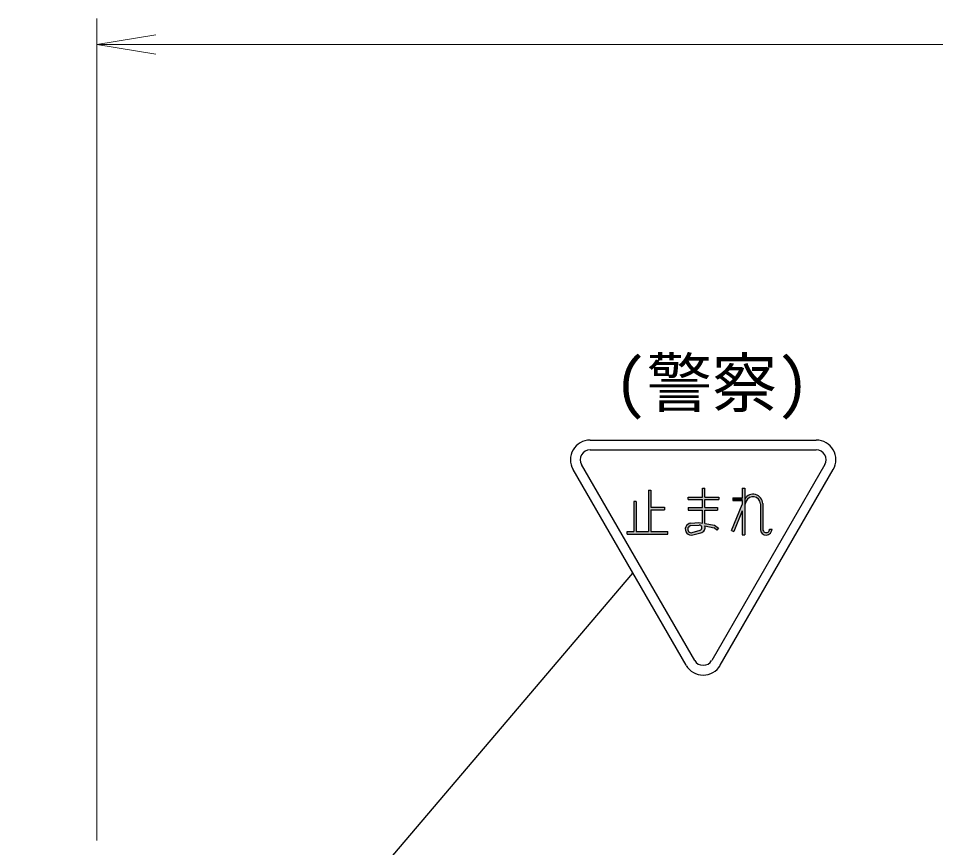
# Model space of a CAD drawing. Units: millimetres, scale not verified. Extents: x 40000 to 680000, y 20000 to 380000.
# Drawn here: x 250191 to 285310, y 313523 to 345275 of the extents above; entities that cross this region are included whole.
import ezdxf
from ezdxf.enums import TextEntityAlignment as Align

# ---------------------------------------------------------------- set-up
doc = ezdxf.new("R2010")
doc.units = ezdxf.units.MM
doc.header["$LTSCALE"] = 1000
doc.layers.add('M-STR-HTXT', color=7, linetype='Continuous', lineweight=13)
doc.layers.add('M-STR-STRC', color=7, linetype='Continuous', lineweight=25)
doc.styles.add('ＭＳ ゴシック', font='')
doc.styles.get('ＭＳ ゴシック').set_extended_font_data('MS Gothic')

# ---------------------------------------------------------------- blocks, each defined once
blk = doc.blocks.new('open_arrow')
at = {"color": 0, "linetype": 'Continuous', "lineweight": -2}
blk.add_lwpolyline([(7.5, 1.25), (0, 0), (7.5, -1.25)], dxfattribs=at)

msp = doc.modelspace()

# ---------------------------------------------------------------- hatches: boundary and pattern name
at = {"layer": 'M-STR-STRC'}
for points in [[(275058, 325529), (275058, 325623), (274407, 325623), (274407, 326460), (274934, 326460), (274934, 326554), (274407, 326554), (274407, 327206), (274313, 327206), (274313, 325623), (273847, 325623), (273847, 326771), (273754, 326771), (273754, 325623), (273505, 325623), (273505, 325529)], [(276485, 325780), (276485, 325783), (276485, 325786), (276485, 325790), (276484, 325793), (276484, 325797), (276484, 325800), (276483, 325804), (276483, 325807), (276482, 325810), (276482, 325814), (276481, 325817), (276480, 325820), (276479, 325824), (276479, 325827), (276478, 325830), (276477, 325834), (276476, 325837), (276475, 325840), (276827, 325774), (276828, 325773), (276939, 325681), (276995, 325755), (276845, 325867), (276472, 325937), (276472, 326447), (276953, 326447), (276953, 326541), (276472, 326541), (276472, 326851), (277015, 326851), (277015, 326945), (276472, 326945), (276472, 327286), (276378, 327286), (276378, 326945), (275834, 326945), (275834, 326851), (276378, 326851), (276378, 326541), (275834, 326541), (275834, 326447), (276378, 326447), (276378, 325949), (276248, 325969), (275936, 325945), (275932, 325945), (275928, 325944), (275924, 325944), (275920, 325943), (275916, 325943), (275912, 325942), (275908, 325941), (275904, 325940), (275901, 325940), (275897, 325939), (275893, 325938), (275889, 325937), (275885, 325935), (275881, 325934), (275878, 325933), (275874, 325931), (275870, 325930), (275866, 325929), (275863, 325927), (275859, 325925), (275856, 325924), (275852, 325922), (275848, 325920), (275845, 325918), (275841, 325916), (275838, 325914), (275834, 325912), (275831, 325910), (275828, 325908), (275824, 325906), (275821, 325904), (275818, 325901), (275815, 325899), (275812, 325896), (275808, 325894), (275805, 325891), (275802, 325889), (275799, 325886), (275796, 325883), (275794, 325881), (275791, 325878), (275788, 325875), (275785, 325872), (275783, 325869), (275780, 325866), (275777, 325863), (275775, 325860), (275772, 325857), (275770, 325854), (275768, 325851), (275765, 325847), (275763, 325844), (275761, 325841), (275759, 325837), (275757, 325834), (275755, 325830), (275753, 325827), (275751, 325823), (275749, 325820), (275747, 325816), (275746, 325813), (275744, 325809), (275742, 325805), (275741, 325802), (275739, 325798), (275738, 325794), (275737, 325790), (275736, 325787), (275734, 325783), (275733, 325779), (275732, 325775), (275731, 325771), (275730, 325767), (275730, 325764), (275729, 325760), (275728, 325756), (275727, 325752), (275727, 325748), (275726, 325744), (275726, 325740), (275726, 325736), (275725, 325732), (275725, 325728), (275725, 325724), (275725, 325720), (275725, 325716), (275725, 325712), (275725, 325708), (275725, 325704), (275725, 325700), (275726, 325696), (275726, 325692), (275727, 325688), (275727, 325684), (275728, 325680), (275728, 325676), (275729, 325672), (275730, 325669), (275731, 325665), (275732, 325661), (275733, 325657), (275734, 325653), (275735, 325649), (275736, 325645), (275738, 325642), (275739, 325638), (275740, 325634), (275742, 325631), (275743, 325627), (275745, 325623), (275747, 325620), (275748, 325616), (275750, 325613), (275835, 325653), (275835, 325653), (275834, 325655), (275833, 325658), (275832, 325660), (275831, 325662), (275830, 325664), (275829, 325666), (275828, 325668), (275827, 325671), (275826, 325673), (275825, 325675), (275825, 325677), (275824, 325679), (275823, 325682), (275823, 325684), (275822, 325686), (275822, 325689), (275821, 325691), (275821, 325693), (275820, 325695), (275820, 325698), (275820, 325700), (275819, 325702), (275819, 325705), (275819, 325707), (275819, 325709), (275819, 325712), (275819, 325714), (275819, 325717), (275819, 325719), (275819, 325721), (275819, 325724), (275819, 325726), (275819, 325728), (275819, 325731), (275820, 325733), (275820, 325735), (275820, 325738), (275821, 325740), (275821, 325742), (275821, 325745), (275822, 325747), (275822, 325749), (275823, 325751), (275824, 325754), (275824, 325756), (275825, 325758), (275826, 325760), (275826, 325763), (275827, 325765), (275828, 325767), (275829, 325769), (275830, 325771), (275831, 325773), (275832, 325776), (275833, 325778), (275834, 325780), (275835, 325782), (275836, 325784), (275837, 325786), (275839, 325788), (275840, 325790), (275841, 325792), (275843, 325794), (275844, 325796), (275845, 325798), (275847, 325800), (275848, 325801), (275850, 325803), (275851, 325805), (275853, 325807), (275854, 325809), (275856, 325810), (275857, 325812), (275859, 325814), (275861, 325815), (275863, 325817), (275864, 325818), (275866, 325820), (275868, 325821), (275870, 325823), (275872, 325824), (275873, 325826), (275875, 325827), (275877, 325828), (275879, 325830), (275881, 325831), (275883, 325832), (275885, 325833), (275887, 325835), (275889, 325836), (275891, 325837), (275894, 325838), (275896, 325839), (275898, 325840), (275900, 325841), (275902, 325842), (275904, 325843), (275906, 325844), (275909, 325844), (275911, 325845), (275913, 325846), (275915, 325846), (275918, 325847), (275920, 325848), (275922, 325848), (275924, 325849), (275927, 325849), (275929, 325850), (275931, 325850), (275934, 325850), (275936, 325851), (275938, 325851), (275941, 325851), (275943, 325852), (276255, 325875), (276255, 325875), (276257, 325875), (276259, 325875), (276260, 325875), (276262, 325875), (276264, 325875), (276266, 325875), (276268, 325875), (276269, 325875), (276271, 325875), (276273, 325875), (276275, 325875), (276276, 325874), (276278, 325874), (276280, 325874), (276282, 325873), (276284, 325873), (276285, 325873), (276287, 325872), (276289, 325872), (276291, 325871), (276292, 325871), (276294, 325870), (276296, 325870), (276297, 325869), (276299, 325869), (276301, 325868), (276302, 325867), (276304, 325866), (276306, 325866), (276307, 325865), (276309, 325864), (276310, 325863), (276312, 325863), (276314, 325862), (276315, 325861), (276317, 325860), (276318, 325859), (276320, 325858), (276321, 325857), (276323, 325856), (276324, 325855), (276326, 325854), (276327, 325853), (276328, 325851), (276330, 325850), (276331, 325849), (276332, 325848), (276334, 325847), (276335, 325845), (276336, 325844), (276337, 325843), (276339, 325841), (276340, 325840), (276341, 325839), (276342, 325837), (276343, 325836), (276344, 325834), (276346, 325833), (276347, 325832), (276348, 325830), (276349, 325829), (276350, 325827), (276350, 325826), (276351, 325824), (276352, 325822), (276353, 325821), (276354, 325819), (276355, 325818), (276356, 325816), (276356, 325814), (276357, 325813), (276358, 325811), (276358, 325809), (276359, 325808), (276360, 325806), (276360, 325804), (276361, 325803), (276361, 325801), (276362, 325799), (276362, 325797), (276363, 325796), (276363, 325794), (276363, 325792), (276364, 325790), (276364, 325789), (276364, 325787), (276364, 325785), (276365, 325783), (276365, 325782), (276365, 325780), (276365, 325778)], [(277907, 326418), (277907, 325494), (278001, 325494), (278001, 326649), (278001, 326881), (278001, 327284), (277907, 327284), (277907, 326911), (277544, 326911), (277544, 326817), (277907, 326817), (277907, 326667), (277498, 325662), (277585, 325626)], [(278599, 326692), (278599, 325703), (278599, 325699), (278599, 325695), (278600, 325691), (278600, 325688), (278601, 325684), (278601, 325680), (278602, 325676), (278603, 325672), (278603, 325668), (278604, 325665), (278605, 325661), (278606, 325657), (278607, 325653), (278608, 325649), (278610, 325646), (278611, 325642), (278612, 325638), (278613, 325635), (278615, 325631), (278616, 325627), (278618, 325624), (278620, 325620), (278621, 325617), (278623, 325613), (278625, 325610), (278627, 325606), (278629, 325603), (278631, 325600), (278633, 325596), (278635, 325593), (278637, 325590), (278639, 325587), (278641, 325584), (278644, 325580), (278646, 325577), (278649, 325574), (278651, 325571), (278654, 325568), (278656, 325565), (278659, 325562), (278661, 325560), (278664, 325557), (278667, 325554), (278670, 325551), (278673, 325549), (278676, 325546), (278679, 325544), (278682, 325541), (278685, 325539), (278688, 325536), (278691, 325534), (278694, 325532), (278697, 325530), (278701, 325528), (278704, 325525), (278707, 325523), (278711, 325521), (278714, 325520), (278717, 325518), (278721, 325516), (278724, 325514), (278728, 325512), (278731, 325511), (278735, 325509), (278739, 325508), (278742, 325506), (278746, 325505), (278750, 325504), (278753, 325503), (278757, 325501), (278761, 325500), (278764, 325499), (278768, 325498), (278772, 325497), (278776, 325497), (278780, 325496), (278783, 325495), (278787, 325494), (278791, 325494), (278795, 325493), (278799, 325493), (278803, 325493), (278807, 325492), (278811, 325492), (278814, 325492), (278818, 325492), (278822, 325492), (278826, 325492), (278830, 325492), (278834, 325492), (278838, 325492), (278842, 325493), (278846, 325493), (278849, 325493), (278853, 325494), (278857, 325495), (278861, 325495), (278865, 325496), (278869, 325497), (278873, 325498), (278876, 325498), (278880, 325499), (278884, 325500), (278888, 325502), (278891, 325503), (278895, 325504), (278899, 325505), (278902, 325507), (278906, 325508), (278910, 325510), (278913, 325511), (278917, 325513), (278920, 325514), (278924, 325516), (278927, 325518), (278931, 325520), (278934, 325522), (278937, 325524), (278941, 325526), (278944, 325528), (278947, 325530), (278950, 325532), (278954, 325535), (278957, 325537), (278960, 325539), (278963, 325542), (278966, 325544), (278969, 325547), (278972, 325549), (278975, 325552), (278977, 325555), (278980, 325557), (278983, 325560), (278986, 325563), (278988, 325566), (278991, 325569), (278993, 325572), (278996, 325575), (278998, 325578), (279001, 325581), (279003, 325584), (279005, 325587), (279007, 325590), (279009, 325594), (279012, 325597), (279014, 325600), (279016, 325604), (279017, 325607), (279019, 325611), (279021, 325614), (279023, 325617), (279025, 325621), (279026, 325625), (279028, 325628), (279029, 325632), (279031, 325635), (279032, 325639), (279033, 325643), (279034, 325646), (279036, 325650), (279037, 325654), (279038, 325658), (279039, 325661), (279040, 325665), (279041, 325669), (279041, 325673), (279042, 325677), (279043, 325680), (279043, 325684), (279044, 325688), (279044, 325692), (279044, 325696), (279045, 325700), (279045, 325704), (279045, 325708), (279045, 325712), (279045, 325715), (279045, 325719), (279045, 325722), (278952, 325722), (278952, 325722), (278952, 325720), (278952, 325717), (278952, 325715), (278952, 325713), (278952, 325711), (278952, 325708), (278952, 325706), (278951, 325704), (278951, 325702), (278951, 325699), (278951, 325697), (278950, 325695), (278950, 325693), (278949, 325690), (278949, 325688), (278949, 325686), (278948, 325684), (278947, 325682), (278947, 325679), (278946, 325677), (278945, 325675), (278945, 325673), (278944, 325671), (278943, 325669), (278942, 325667), (278942, 325664), (278941, 325662), (278940, 325660), (278939, 325658), (278938, 325656), (278937, 325654), (278936, 325652), (278934, 325650), (278933, 325648), (278932, 325646), (278931, 325644), (278930, 325643), (278928, 325641), (278927, 325639), (278926, 325637), (278924, 325635), (278923, 325633), (278921, 325632), (278920, 325630), (278919, 325628), (278917, 325627), (278915, 325625), (278914, 325623), (278912, 325622), (278911, 325620), (278909, 325619), (278907, 325617), (278905, 325616), (278904, 325614), (278902, 325613), (278900, 325611), (278898, 325610), (278897, 325609), (278895, 325607), (278893, 325606), (278891, 325605), (278889, 325604), (278887, 325603), (278885, 325602), (278883, 325600), (278881, 325599), (278879, 325598), (278877, 325597), (278875, 325596), (278873, 325596), (278871, 325595), (278869, 325594), (278866, 325593), (278864, 325592), (278862, 325592), (278860, 325591), (278858, 325590), (278856, 325590), (278853, 325589), (278851, 325589), (278849, 325588), (278847, 325588), (278845, 325587), (278842, 325587), (278840, 325586), (278838, 325586), (278836, 325586), (278833, 325586), (278831, 325586), (278829, 325585), (278827, 325585), (278824, 325585), (278822, 325585), (278820, 325585), (278817, 325585), (278815, 325585), (278813, 325586), (278811, 325586), (278808, 325586), (278806, 325586), (278804, 325586), (278802, 325587), (278799, 325587), (278797, 325588), (278795, 325588), (278793, 325589), (278791, 325589), (278788, 325590), (278786, 325590), (278784, 325591), (278782, 325592), (278780, 325592), (278778, 325593), (278775, 325594), (278773, 325595), (278771, 325595), (278769, 325596), (278767, 325597), (278765, 325598), (278763, 325599), (278761, 325600), (278759, 325601), (278757, 325603), (278755, 325604), (278753, 325605), (278751, 325606), (278749, 325607), (278747, 325609), (278746, 325610), (278744, 325611), (278742, 325613), (278740, 325614), (278738, 325616), (278737, 325617), (278735, 325618), (278733, 325620), (278732, 325622), (278730, 325623), (278729, 325625), (278727, 325626), (278725, 325628), (278724, 325630), (278722, 325632), (278721, 325633), (278720, 325635), (278718, 325637), (278717, 325639), (278716, 325641), (278714, 325642), (278713, 325644), (278712, 325646), (278711, 325648), (278709, 325650), (278708, 325652), (278707, 325654), (278706, 325656), (278705, 325658), (278704, 325660), (278703, 325662), (278702, 325664), (278702, 325666), (278701, 325668), (278700, 325671), (278699, 325673), (278698, 325675), (278698, 325677), (278697, 325679), (278696, 325681), (278696, 325684), (278695, 325686), (278695, 325688), (278694, 325690), (278694, 325692), (278694, 325695), (278693, 325697), (278693, 325699), (278693, 325701), (278693, 325704), (278692, 325706), (278692, 325708), (278693, 326696), (278692, 326703), (278692, 326709), (278691, 326716), (278690, 326722), (278690, 326729), (278689, 326735), (278688, 326742), (278687, 326748), (278685, 326755), (278684, 326761), (278682, 326768), (278681, 326774), (278679, 326780), (278677, 326787), (278675, 326793), (278673, 326799), (278671, 326805), (278669, 326811), (278667, 326818), (278664, 326824), (278662, 326830), (278659, 326836), (278656, 326842), (278653, 326847), (278650, 326853), (278647, 326859), (278644, 326865), (278641, 326870), (278637, 326876), (278634, 326882), (278630, 326887), (278627, 326893), (278623, 326898), (278619, 326903), (278615, 326908), (278611, 326914), (278607, 326919), (278603, 326924), (278598, 326929), (278594, 326933), (278590, 326938), (278585, 326943), (278580, 326948), (278576, 326952), (278571, 326957), (278566, 326961), (278561, 326965), (278556, 326969), (278551, 326974), (278546, 326978), (278541, 326982), (278535, 326985), (278530, 326989), (278524, 326993), (278519, 326996), (278513, 327000), (278508, 327003), (278502, 327006), (278496, 327010), (278491, 327013), (278485, 327016), (278479, 327018), (278473, 327021), (278467, 327024), (278461, 327026), (278455, 327029), (278449, 327031), (278442, 327033), (278436, 327036), (278430, 327038), (278424, 327040), (278417, 327041), (278411, 327043), (278405, 327045), (278398, 327046), (278392, 327047), (278386, 327049), (278379, 327050), (278373, 327051), (278366, 327052), (278360, 327052), (278353, 327053), (278347, 327054), (278340, 327054), (278334, 327054), (278327, 327055), (278320, 327055), (278314, 327055), (278307, 327055), (278301, 327054), (278294, 327054), (278288, 327054), (278281, 327053), (278275, 327052), (278268, 327052), (278262, 327051), (278255, 327050), (278249, 327048), (278242, 327047), (278236, 327046), (278230, 327044), (278223, 327043), (278217, 327041), (278211, 327039), (278204, 327037), (278198, 327035), (278192, 327033), (278186, 327031), (278180, 327029), (278174, 327026), (278168, 327024), (278162, 327021), (278156, 327018), (278150, 327015), (278144, 327012), (278138, 327009), (278132, 327006), (278127, 327003), (278121, 326999), (278116, 326996), (278110, 326992), (278105, 326989), (278099, 326985), (278094, 326981), (278089, 326977), (278084, 326973), (278079, 326969), (278074, 326965), (278069, 326960), (278064, 326956), (278059, 326951), (278054, 326947), (278050, 326942), (278045, 326938), (278041, 326933), (278036, 326928), (278032, 326923), (278028, 326918), (278024, 326913), (278020, 326908), (278016, 326902), (278012, 326897), (278008, 326892), (278004, 326886), (278001, 326881), (278001, 326649), (278057, 326786), (278057, 326787), (278059, 326791), (278061, 326796), (278063, 326800), (278066, 326805), (278068, 326809), (278070, 326814), (278073, 326818), (278075, 326822), (278077, 326826), (278080, 326830), (278083, 326835), (278085, 326839), (278088, 326843), (278091, 326847), (278094, 326851), (278097, 326854), (278100, 326858), (278103, 326862), (278107, 326866), (278110, 326869), (278113, 326873), (278117, 326877), (278120, 326880), (278124, 326883), (278127, 326887), (278131, 326890), (278135, 326893), (278138, 326896), (278142, 326900), (278146, 326903), (278150, 326906), (278154, 326908), (278158, 326911), (278162, 326914), (278166, 326917), (278170, 326919), (278174, 326922), (278179, 326924), (278183, 326927), (278187, 326929), (278192, 326931), (278196, 326933), (278201, 326936), (278205, 326938), (278210, 326939), (278214, 326941), (278219, 326943), (278223, 326945), (278228, 326946), (278233, 326948), (278237, 326949), (278242, 326951), (278247, 326952), (278252, 326953), (278256, 326954), (278261, 326955), (278266, 326956), (278271, 326957), (278276, 326958), (278281, 326959), (278285, 326959), (278290, 326960), (278295, 326960), (278300, 326960), (278305, 326961), (278310, 326961), (278315, 326961), (278320, 326961), (278325, 326961), (278330, 326961), (278334, 326961), (278339, 326960), (278344, 326960), (278349, 326959), (278354, 326959), (278359, 326958), (278364, 326957), (278369, 326956), (278373, 326955), (278378, 326954), (278383, 326953), (278388, 326952), (278393, 326951), (278397, 326950), (278402, 326948), (278407, 326947), (278411, 326945), (278416, 326943), (278420, 326942), (278425, 326940), (278430, 326938), (278434, 326936), (278439, 326934), (278443, 326932), (278447, 326929), (278452, 326927), (278456, 326925), (278460, 326922), (278464, 326920), (278469, 326917), (278473, 326914), (278477, 326912), (278481, 326909), (278485, 326906), (278489, 326903), (278493, 326900), (278496, 326897), (278500, 326894), (278504, 326891), (278508, 326887), (278511, 326884), (278515, 326881), (278518, 326877), (278522, 326874), (278525, 326870), (278528, 326866), (278531, 326863), (278535, 326859), (278538, 326855), (278541, 326851), (278544, 326847), (278547, 326843), (278549, 326839), (278552, 326835), (278555, 326831), (278557, 326827), (278560, 326823), (278562, 326818), (278565, 326814), (278567, 326810), (278569, 326805), (278572, 326801), (278574, 326797), (278576, 326792), (278578, 326788), (278579, 326783), (278581, 326778), (278583, 326774), (278584, 326769), (278586, 326765), (278587, 326760), (278589, 326755), (278590, 326750), (278591, 326746), (278592, 326741), (278593, 326736), (278594, 326731), (278595, 326726), (278596, 326721), (278597, 326717), (278597, 326712), (278598, 326707), (278598, 326702), (278599, 326697)], [(277917, 326911), (277544, 326911), (277544, 326817), (277917, 326817)], [(276316, 325583), (276320, 325584), (276323, 325584), (276326, 325585), (276330, 325585), (276333, 325586), (276336, 325587), (276340, 325588), (276343, 325589), (276346, 325590), (276350, 325591), (276353, 325592), (276356, 325593), (276359, 325594), (276362, 325595), (276366, 325597), (276369, 325598), (276372, 325600), (276375, 325601), (276378, 325603), (276381, 325604), (276384, 325606), (276387, 325607), (276390, 325609), (276393, 325611), (276396, 325613), (276399, 325615), (276401, 325617), (276404, 325619), (276407, 325621), (276410, 325623), (276412, 325625), (276415, 325627), (276418, 325629), (276420, 325631), (276423, 325634), (276425, 325636), (276428, 325639), (276430, 325641), (276432, 325643), (276435, 325646), (276437, 325649), (276439, 325651), (276441, 325654), (276443, 325656), (276445, 325659), (276448, 325662), (276450, 325665), (276451, 325667), (276453, 325670), (276455, 325673), (276457, 325676), (276459, 325679), (276460, 325682), (276462, 325685), (276464, 325688), (276465, 325691), (276467, 325694), (276468, 325697), (276469, 325700), (276471, 325704), (276472, 325707), (276473, 325710), (276474, 325713), (276475, 325716), (276476, 325720), (276477, 325723), (276478, 325726), (276479, 325730), (276480, 325733), (276481, 325736), (276481, 325740), (276482, 325743), (276483, 325746), (276483, 325750), (276484, 325753), (276484, 325757), (276484, 325760), (276485, 325763), (276485, 325767), (276485, 325770), (276485, 325774), (276485, 325777), (276485, 325780), (276365, 325778), (276365, 325778), (276365, 325776), (276365, 325774), (276365, 325772), (276365, 325770), (276365, 325769), (276365, 325767), (276365, 325765), (276365, 325763), (276365, 325761), (276365, 325760), (276364, 325758), (276364, 325756), (276364, 325754), (276363, 325753), (276363, 325751), (276363, 325749), (276362, 325747), (276362, 325746), (276361, 325744), (276361, 325742), (276360, 325740), (276360, 325739), (276359, 325737), (276358, 325735), (276358, 325734), (276357, 325732), (276356, 325730), (276356, 325729), (276355, 325727), (276354, 325725), (276353, 325724), (276352, 325722), (276351, 325721), (276350, 325719), (276350, 325718), (276349, 325716), (276348, 325715), (276347, 325713), (276346, 325712), (276344, 325710), (276343, 325709), (276342, 325707), (276341, 325706), (276340, 325705), (276339, 325703), (276338, 325702), (276336, 325701), (276335, 325699), (276334, 325698), (276332, 325697), (276331, 325696), (276330, 325695), (276328, 325693), (276327, 325692), (276326, 325691), (276324, 325690), (276323, 325689), (276321, 325688), (276320, 325687), (276318, 325686), (276317, 325685), (276315, 325684), (276314, 325683), (276312, 325682), (276311, 325681), (276309, 325681), (276307, 325680), (276306, 325679), (276304, 325678), (276302, 325678), (276301, 325677), (276299, 325676), (276297, 325676), (276296, 325675), (276294, 325674), (276292, 325674), (276291, 325673), (275990, 325588), (275989, 325587), (275987, 325587), (275985, 325586), (275982, 325586), (275980, 325585), (275978, 325585), (275975, 325584), (275973, 325584), (275971, 325584), (275968, 325583), (275966, 325583), (275964, 325583), (275961, 325583), (275959, 325583), (275957, 325583), (275954, 325583), (275952, 325583), (275950, 325583), (275947, 325583), (275945, 325583), (275943, 325583), (275940, 325583), (275938, 325584), (275935, 325584), (275933, 325584), (275931, 325585), (275929, 325585), (275926, 325585), (275924, 325586), (275922, 325586), (275919, 325587), (275917, 325588), (275915, 325588), (275913, 325589), (275910, 325590), (275908, 325590), (275906, 325591), (275904, 325592), (275902, 325593), (275899, 325594), (275897, 325595), (275895, 325596), (275893, 325597), (275891, 325598), (275889, 325599), (275887, 325600), (275885, 325601), (275883, 325603), (275881, 325604), (275879, 325605), (275877, 325606), (275875, 325608), (275873, 325609), (275871, 325611), (275869, 325612), (275867, 325613), (275866, 325615), (275864, 325617), (275862, 325618), (275860, 325620), (275859, 325621), (275857, 325623), (275855, 325625), (275854, 325626), (275852, 325628), (275851, 325630), (275849, 325632), (275848, 325634), (275846, 325635), (275845, 325637), (275844, 325639), (275842, 325641), (275841, 325643), (275840, 325645), (275838, 325647), (275837, 325649), (275836, 325651), (275835, 325653), (275750, 325613), (275752, 325610), (275754, 325606), (275755, 325603), (275757, 325599), (275760, 325596), (275762, 325593), (275764, 325589), (275766, 325586), (275769, 325583), (275771, 325580), (275773, 325576), (275776, 325573), (275778, 325570), (275781, 325567), (275784, 325564), (275786, 325561), (275789, 325558), (275792, 325556), (275795, 325553), (275798, 325550), (275801, 325547), (275803, 325545), (275807, 325542), (275810, 325540), (275813, 325537), (275816, 325535), (275819, 325532), (275822, 325530), (275826, 325528), (275829, 325526), (275832, 325523), (275836, 325521), (275839, 325519), (275843, 325517), (275846, 325515), (275850, 325514), (275853, 325512), (275857, 325510), (275860, 325508), (275864, 325507), (275868, 325505), (275872, 325504), (275875, 325503), (275879, 325501), (275883, 325500), (275887, 325499), (275890, 325498), (275894, 325497), (275898, 325496), (275902, 325495), (275906, 325494), (275910, 325493), (275914, 325492), (275918, 325492), (275922, 325491), (275926, 325490), (275930, 325490), (275934, 325490), (275937, 325489), (275941, 325489), (275945, 325489), (275949, 325489), (275953, 325489), (275957, 325489), (275961, 325489), (275965, 325489), (275969, 325489), (275973, 325490), (275977, 325490), (275981, 325491), (275985, 325491), (275989, 325492), (275993, 325492), (275997, 325493), (276001, 325494), (276005, 325495), (276009, 325496), (276013, 325497), (276016, 325498)]]:
    msp.add_hatch(color=256, dxfattribs=at).paths.add_polyline_path(points)

# ---------------------------------------------------------------- linework, layer by layer
at = {"layer": 'M-STR-HTXT'}
for p, q in [((253202, 313798), (253202, 345275)), ((253202, 344275), (567568, 344275))]:
    msp.add_line(p, q, dxfattribs=at)
at = {"layer": 'M-STR-STRC'}
for p, q in [((272080, 329129), (280739, 329129)), ((272312, 329129), (280507, 329129)), ((272080, 328753), (280739, 328753)), ((276085, 320692), (271755, 328191)), ((281064, 328191), (276735, 320692)), ((275760, 320504), (271430, 328003)), ((277060, 320504), (281389, 328003)), ((274313, 327206), (274407, 327206)), ((274313, 327206), (274313, 325623)), ((274407, 327206), (274407, 326554)), ((276378, 326945), (276378, 327286)), ((276378, 327286), (276472, 327286)), ((276472, 326945), (276472, 327286)), ((277907, 327284), (278001, 327284)), ((277907, 327284), (277907, 326911)), ((278001, 327284), (278001, 326881)), ((273847, 326771), (273754, 326771)), ((273754, 326771), (273754, 325623)), ((273847, 326771), (273847, 325623)), ((275834, 326851), (275834, 326945)), ((275834, 326945), (276378, 326945)), ((275834, 326851), (276378, 326851)), ((276378, 326541), (276378, 326851)), ((276472, 326945), (277015, 326945)), ((276472, 326541), (276472, 326851)), ((276472, 326851), (277015, 326851)), ((277015, 326945), (277015, 326851)), ((277498, 325662), (277907, 326667)), ((277544, 326911), (277544, 326817)), ((277544, 326911), (277917, 326911)), ((277544, 326817), (277917, 326817)), ((277907, 326817), (277907, 326667)), ((278001, 326881), (278001, 326649)), ((278057, 326786), (278001, 326649)), ((278001, 326649), (278001, 325494)), ((278599, 326692), (278599, 325703)), ((278693, 326696), (278692, 325708)), ((274407, 326554), (274934, 326554)), ((274407, 326460), (274407, 325623)), ((274407, 326460), (274934, 326460)), ((274934, 326554), (274934, 326460)), ((275834, 326541), (275834, 326447)), ((275834, 326541), (276378, 326541)), ((275834, 326447), (276378, 326447)), ((276378, 325949), (276378, 326447)), ((276472, 326541), (276953, 326541)), ((276472, 326447), (276953, 326447)), ((276472, 325937), (276472, 326447)), ((276953, 326541), (276953, 326447)), ((277907, 326418), (277585, 325626)), ((277907, 326418), (277907, 325494)), ((275936, 325945), (276248, 325969)), ((276248, 325969), (276378, 325949)), ((276472, 325937), (276845, 325867)), ((273505, 325529), (273505, 325623)), ((273505, 325623), (273754, 325623)), ((273847, 325623), (274313, 325623)), ((274407, 325623), (275058, 325623)), ((275058, 325529), (275058, 325623)), ((275943, 325852), (276255, 325875)), ((275990, 325588), (276291, 325673)), ((276016, 325498), (276316, 325583)), ((276475, 325840), (276828, 325774)), ((276939, 325681), (276827, 325774)), ((276845, 325867), (276995, 325755)), ((276995, 325755), (276939, 325681)), ((277498, 325662), (277585, 325626)), ((278952, 325722), (279045, 325722)), ((273505, 325529), (275058, 325529)), ((277907, 325494), (278001, 325494)), ((250191, 296391), (273722, 324033))]:
    msp.add_line(p, q, dxfattribs=at)
for centre, radius, start, end in [((272080, 328378), 751, 90, 210), ((280739, 328378), 751, 330, 90), ((272080, 328378), 375, 90, 209.9998), ((280739, 328378), 375, 330, 90), ((278318, 326680), 375, 2.5733, 147.5075), ((278318, 326680), 282, 2.5733, 157.8337), ((275953, 325717), 228, 94.3182, 285.8996), ((275953, 325717), 135, 94.3182, 285.8996), ((276262, 325772), 103, 285.8996, 94.3182), ((276289, 325777), 196, 277.9594, 18.6281), ((278822, 325715), 223, 183.0866, 1.7942), ((278822, 325715), 130, 183.0431, 3.0866), ((276410, 320879), 375, 210, 329.9998), ((276410, 320879), 751, 210, 330)]:
    msp.add_arc(centre, radius, start, end, dxfattribs=at)

# ---------------------------------------------------------------- block references
at = {"layer": 'M-STR-HTXT', "xscale": 300, "yscale": 300}
msp.add_blockref('open_arrow', (253202, 344275), dxfattribs=at)

# ---------------------------------------------------------------- texts
at = {"layer": 'M-STR-STRC', "style": 'ＭＳ ゴシック'}
msp.add_text('(警察)', height=1833, dxfattribs=at).set_placement((276743, 331316), align=Align.MIDDLE_CENTER)

doc.saveas('drawing.dxf')
